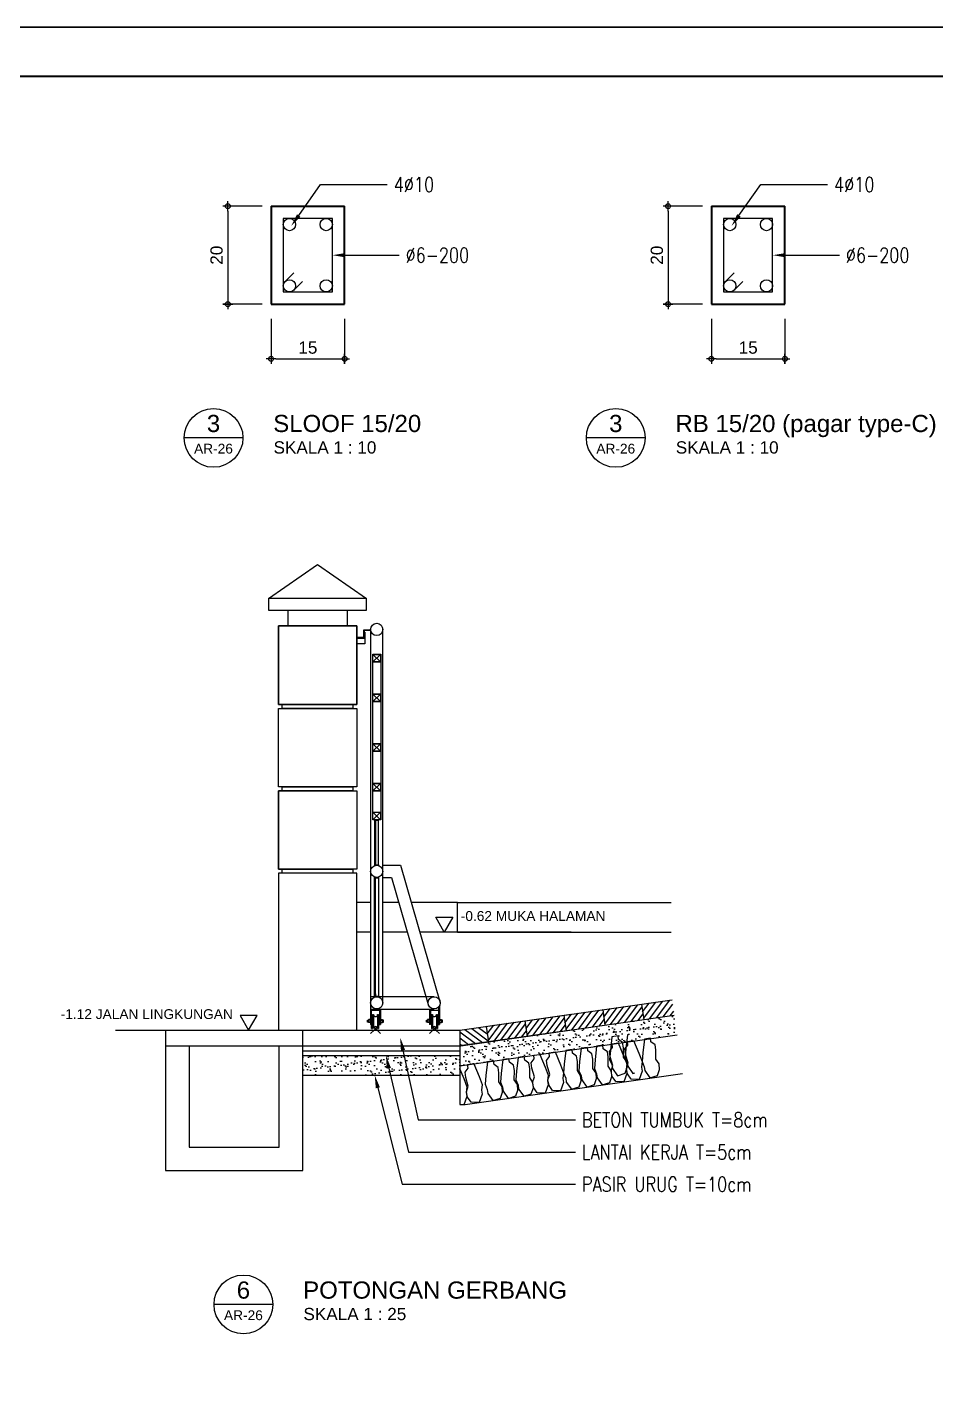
# Model space of a CAD drawing. Header units: millimetres. Extents: x -11 to 1625, y -267 to 180.
# Drawn here: x 868.33 to 886.86, y 35.3 to 63 of the extents above; entities that cross this region are included whole.
import ezdxf
from ezdxf import colors
from ezdxf.entities.mleader import LeaderData, LeaderLine
from ezdxf.enums import TextEntityAlignment as Align
from ezdxf.math import Vec2, Vec3

# ---------------------------------------------------------------- set-up
doc = ezdxf.new("R2010")
doc.units = ezdxf.units.MM
doc.linetypes.add('HIDDEN', pattern=[0.375, 0.25, -0.125])
for name, color, linetype, lineweight in [('ars', 11, 'Continuous', 5), ('ARSIR WARNA', 43, 'Continuous', 0), ('dinding', 5, 'Continuous', 15), ('GRS KOP', 1, 'Continuous', 35), ('grs-kop', 1, 'Continuous', 35), ('kop', 7, 'Continuous', 20), ('lan', 7, 'Continuous', 15), ('not', 7, 'Continuous', 20), ('TEXT KETERANGAN', 7, 'Continuous', 9), ('tul', 41, 'Continuous', 15), ('u', 6, 'Continuous', 20)]:
    doc.layers.add(name, color=color, linetype=linetype, lineweight=lineweight)
doc.layers.add('BESI', color=10, linetype='Continuous')
doc.layers.add('RAILLING', color=51, linetype='Continuous')
doc.styles.add('ATTR', font='romans.shx', dxfattribs={"width": 0.8, "height": 1.735066})
doc.styles.add('BARU', font='complex.shx')
doc.styles.add('S', font='SIMPLEX', dxfattribs={"width": 1.1})
doc.styles.get("Standard").update_dxf_attribs({"font": 'ARIALUNI.TTF'})
doc.linetypes.add('BATTING', pattern='A,0.0001,-0.1,[134,ltypeshp.shx,S=0.1,R=0,X=-0.1,Y=0],-0.2,[134,ltypeshp.shx,S=0.1,R=180,X=0.1,Y=0],-0.1', length=0.4001)
doc.dimstyles.new('SK-10', dxfattribs={"dimtxt": 0.25, "dimasz": 0.1, "dimexe": 0.1, "dimexo": 0, "dimgap": 0.1, "dimtad": 1, "dimdec": 0, "dimlfac": 10, "dimzin": 12, "dimdsep": 46, "dimtxsty": 'Standard', "dimblk": 'BULAT', "dimcen": 0.1, "dimdle": 0.1, "dimclrd": 256, "dimclre": 256, "dimclrt": 256, "dimadec": 0, "dimazin": 3, "dimtfac": 1, "dimtdec": 0, "dimtix": 1, "dimtofl": 0, "dimtmove": 0, "dimatfit": 3, "dimldrblk": 'BULAT', "dimfxl": 0, "dimtolj": 1, "dimtzin": 0, "dimlwd": -1, "dimlwe": -1, "dimarcsym": 0})

# ---------------------------------------------------------------- blocks, each defined once
blk = doc.blocks.new('kop')
at = {"layer": 'GRS KOP'}
blk.add_lwpolyline([(1, 54), (83, 54), (83, 1), (1, 1)], close=True, dxfattribs=at)
at = {"layer": 'kop', "color": 7}
for p, q in [((84, 55), (0, 55)), ((0, 0), (84, 0))]:
    blk.add_line(p, q, dxfattribs=at)
at = {"layer": 'kop', "style": 'BARU', "flags": 4}
for p, height in [((73.8, 5.4), 0.35), ((80.303, 5.382), 0.25), ((73.8, 4.9), 0.35), ((80.303, 4.882), 0.25), ((73.8, 4.4), 0.35), ((80.303, 4.382), 0.25)]:
    blk.add_attdef('-', p, '', height=height, dxfattribs=at)
at = {"layer": 'kop', "flags": 4}
for tag, p in [('AR-00', (78.057, 2.648)), ('00', (81.238, 2.647))]:
    blk.add_attdef(tag, text='', height=0.35, dxfattribs=at).set_placement(p, align=Align.MIDDLE)
blk = doc.blocks.new('PEIL')
blk.add_lwpolyline([(-0.188, 0.325), (0.188, 0.325), (0, 0)], close=True)
at = {"style": 'S', "width": 1.1, "flags": 4}
blk.add_attdef('CAT', (0.265, 0.036), '', height=0.2, dxfattribs=at)
blk = doc.blocks.new('PAGAR POT')
for p, q in [((-0.049, 3.994), (-0.117, 3.994)), ((-0.049, 3.994), (-0.117, 3.994)), ((-0.037, 3.988), (-0.117, 3.988)), ((-0.037, 3.982), (-0.117, 3.982)), ((-0.049, 4.068), (-0.049, 4)), ((0.021, 4.068), (-0.049, 4.068)), ((-0.049, 4.068), (-0.049, 4)), ((-0.049, 4), (-0.043, 4)), ((-0.049, 4), (-0.043, 4)), ((-0.043, 4.056), (-0.043, 4)), ((-0.043, 4.048), (-0.043, 4)), ((-0.037, 4.048), (-0.043, 4.048)), ((-0.037, 4.048), (-0.043, 4.048)), ((0.021, 4.062), (-0.037, 4.062)), ((-0.037, 4.048), (-0.037, 3.928)), ((0.021, 4.086), (0.021, 0.256)), ((-0.037, 3.928), (-0.117, 3.928)), ((0.061, 2.163), (0.061, 1.706)), ((0.067, 2.163), (0.067, 1.709)), ((0.061, 1.591), (0.061, 1.13)), ((0.067, 1.589), (0.067, 1.134)), ((0.021, 0.39), (0.021, 0.111)), ((0.701, 0.284), (0.701, 0.111)), ((0.711, 0.297), (0.711, 0.111)), ((0.003, 0.161), (0.001, 0.158)), ((0.001, 0.158), (0.001, 0.133)), ((0.003, 0.155), (0.001, 0.157)), ((0.003, 0.155), (0.001, 0.152)), ((0.003, 0.137), (0.001, 0.139)), ((0.003, 0.137), (0.001, 0.134)), ((0.021, 0.161), (0.003, 0.161)), ((0.021, 0.155), (0.003, 0.155)), ((0.021, 0.137), (0.003, 0.137)), ((0.021, 0.256), (0.121, 0.256)), ((0.031, 0.071), (0.031, 0.267)), ((0.031, 0.161), (0.041, 0.161)), ((0.041, 0.157), (0.031, 0.157)), ((0.041, 0.137), (0.031, 0.137)), ((0.041, 0.211), (0.051, 0.211)), ((0.041, 0.211), (0.041, 0.071)), ((0.051, 0.211), (0.051, 0.071)), ((0.091, 0.211), (0.101, 0.211)), ((0.091, 0.211), (0.091, 0.071)), ((0.101, 0.211), (0.101, 0.071)), ((0.101, 0.161), (0.111, 0.161)), ((0.111, 0.267), (0.111, 0.111)), ((0.121, 0.267), (0.121, 0.111)), ((0.121, 0.161), (0.138, 0.161)), ((0.121, 0.155), (0.138, 0.155)), ((0.121, 0.137), (0.138, 0.137)), ((0.138, 0.161), (0.141, 0.158)), ((0.138, 0.155), (0.141, 0.157)), ((0.138, 0.155), (0.141, 0.152)), ((0.138, 0.137), (0.141, 0.139)), ((0.138, 0.137), (0.141, 0.134)), ((0.141, 0.158), (0.141, 0.133)), ((0.593, 0.161), (0.591, 0.158)), ((0.591, 0.158), (0.591, 0.133)), ((0.593, 0.155), (0.591, 0.157)), ((0.593, 0.155), (0.591, 0.152)), ((0.593, 0.137), (0.591, 0.139)), ((0.593, 0.137), (0.591, 0.134)), ((0.611, 0.161), (0.593, 0.161)), ((0.611, 0.155), (0.593, 0.155)), ((0.611, 0.137), (0.593, 0.137)), ((0.611, 0.267), (0.611, 0.111)), ((0.611, 0.267), (0.611, 0.111)), ((0.621, 0.267), (0.621, 0.111)), ((0.621, 0.256), (0.701, 0.256)), ((0.621, 0.161), (0.631, 0.161)), ((0.631, 0.157), (0.621, 0.157)), ((0.631, 0.137), (0.621, 0.137)), ((0.631, 0.211), (0.641, 0.211)), ((0.631, 0.211), (0.631, 0.071)), ((0.641, 0.211), (0.641, 0.071)), ((0.681, 0.211), (0.691, 0.211)), ((0.681, 0.211), (0.681, 0.071)), ((0.691, 0.211), (0.691, 0.071)), ((0.691, 0.161), (0.701, 0.161)), ((0.711, 0.161), (0.728, 0.161)), ((0.711, 0.155), (0.728, 0.155)), ((0.711, 0.137), (0.728, 0.137)), ((0.728, 0.161), (0.731, 0.158)), ((0.728, 0.155), (0.731, 0.157)), ((0.728, 0.155), (0.731, 0.152)), ((0.728, 0.137), (0.731, 0.139)), ((0.728, 0.137), (0.731, 0.134)), ((0.731, 0.158), (0.731, 0.133)), ((0.003, 0.131), (0.001, 0.133)), ((0.021, 0.131), (0.003, 0.131)), ((0.031, 0.111), (0.021, 0.111)), ((0.031, 0.131), (0.041, 0.131)), ((0.031, 0.071), (0.041, 0.071)), ((0.071, 0.071), (0.056, 0.056)), ((0.071, 0.071), (0.086, 0.056)), ((0.091, 0.071), (0.101, 0.071)), ((0.101, 0.131), (0.111, 0.131)), ((0.111, 0.111), (0.121, 0.111)), ((0.121, 0.131), (0.138, 0.131)), ((0.138, 0.131), (0.141, 0.133)), ((0.593, 0.131), (0.591, 0.133)), ((0.611, 0.131), (0.593, 0.131)), ((0.621, 0.111), (0.611, 0.111)), ((0.621, 0.131), (0.631, 0.131)), ((0.631, 0.071), (0.641, 0.071)), ((0.661, 0.071), (0.646, 0.056)), ((0.661, 0.071), (0.676, 0.056)), ((0.681, 0.071), (0.691, 0.071)), ((0.691, 0.131), (0.701, 0.131)), ((0.701, 0.111), (0.711, 0.111)), ((0.711, 0.131), (0.728, 0.131)), ((0.728, 0.131), (0.731, 0.133))]:
    blk.add_line(p, q)
for points in [[(0.021, 4.086), (0.021, 0.329)], [(0.143, 0.329), (0.143, 4.086)], [(0.044, 3.824), (0.12, 3.749)], [(0.044, 3.749), (0.12, 3.824)], [(0.044, 3.426), (0.12, 3.351)], [(0.044, 3.351), (0.12, 3.426)], [(0.044, 2.928), (0.12, 2.853)], [(0.044, 2.853), (0.12, 2.928)], [(0.044, 2.529), (0.12, 2.454)], [(0.044, 2.454), (0.12, 2.529)], [(0.044, 2.24), (0.12, 2.165)], [(0.044, 2.165), (0.12, 2.24)], [(0.143, 1.709), (0.32, 1.71), (0.72, 0.329)], [(0.061, 0.386), (0.061, 1.591)], [(0.067, 1.589), (0.067, 0.39)], [(0.061, 0.39), (0.021, 0.39), (0.021, 0.267), (0.658, 0.267)], [(0.658, 0.39), (0.067, 0.39)], [(-0.659, 0.056), (0.894, 0.056)]]:
    blk.add_lwpolyline(points)
for points in [[(0.042, 3.827), (0.122, 3.827), (0.122, 3.747), (0.042, 3.747)], [(0.042, 3.827), (0.122, 3.827), (0.122, 2.163), (0.042, 2.163)], [(0.044, 3.824), (0.12, 3.824), (0.12, 3.749), (0.044, 3.749)], [(0.042, 3.428), (0.122, 3.428), (0.122, 3.348), (0.042, 3.348)], [(0.044, 3.426), (0.12, 3.426), (0.12, 3.351), (0.044, 3.351)], [(0.042, 2.93), (0.122, 2.93), (0.122, 2.85), (0.042, 2.85)], [(0.044, 2.928), (0.12, 2.928), (0.12, 2.853), (0.044, 2.853)], [(0.042, 2.532), (0.122, 2.532), (0.122, 2.452), (0.042, 2.452)], [(0.044, 2.529), (0.12, 2.529), (0.12, 2.454), (0.044, 2.454)], [(0.042, 2.243), (0.122, 2.243), (0.122, 2.163), (0.042, 2.163)], [(0.042, 2.243), (0.122, 2.243), (0.122, 2.163), (0.042, 2.163)], [(0.044, 2.24), (0.12, 2.24), (0.12, 2.165), (0.044, 2.165)], [(0.067, 2.163), (0.067, 2.133), (0.07, 2.133), (0.07, 2.16), (0.1, 2.16), (0.1, 2.163)], [(0.1, 2.16), (0.07, 2.16), (0.07, 1.712), (0.1, 1.712)], [(0.067, 1.709), (0.067, 1.739), (0.07, 1.739), (0.07, 1.712), (0.1, 1.712), (0.1, 1.709)], [(0.067, 1.587), (0.067, 1.557), (0.07, 1.557), (0.07, 1.584), (0.1, 1.584), (0.1, 1.587)], [(0.07, 1.584), (0.1, 1.584), (0.1, 0.393), (0.07, 0.393)], [(0.067, 0.39), (0.067, 0.42), (0.07, 0.42), (0.07, 0.393), (0.1, 0.393), (0.1, 0.39)], [(0.001, 0.136), (-0.009, 0.136), (-0.009, 0.156), (0.001, 0.156)], [(0.141, 0.136), (0.151, 0.136), (0.151, 0.156), (0.141, 0.156)], [(0.591, 0.136), (0.581, 0.136), (0.581, 0.156), (0.591, 0.156)], [(0.731, 0.136), (0.741, 0.136), (0.741, 0.156), (0.731, 0.156)]]:
    blk.add_lwpolyline(points, close=True)
at = {"lineweight": 18}
blk.add_lwpolyline([(0.143, 1.587), (0.23, 1.587), (0.599, 0.313)], dxfattribs=at)
for centre, radius in [((0.082, 4.074), 0.0613), ((0.082, 1.648), 0.0613), ((0.082, 0.329), 0.0613), ((0.658, 0.329), 0.0613), ((0.071, 0.081), 0.01), ((0.661, 0.081), 0.01)]:
    blk.add_circle(centre, radius)
for centre, radius, start, end in [((-0.049, 4), 0.006, 270, 0), ((-0.049, 4), 0.006, 270, 0), ((-0.037, 4.056), 0.006, 90, 180), ((-0.037, 4.056), 0.006, 90, 180), ((0.071, 0.211), 0.02, 180, 0), ((0.661, 0.211), 0.02, 180, 0), ((0.071, 0.071), 0.02, 0, 180), ((0.661, 0.071), 0.02, 0, 180)]:
    blk.add_arc(centre, radius, start, end)
at = {"layer": 'RAILLING', "linetype": 'HIDDEN', "ltscale": 0.05}
for points in [[(0.056, 0.056), (0, 0)], [(0.086, 0.056), (0.141, 0)], [(0.646, 0.056), (0.59, 0)], [(0.676, 0.056), (0.731, 0)]]:
    blk.add_lwpolyline(points, dxfattribs=at)
blk = doc.blocks.new('Ndtpd')
blk.add_line((0.747, 0), (-0.747, 0))
blk.add_circle((0, 0), 0.747)
at = {"flags": 4}
for tag, height, p in [('NO', 0.5, (0, 0.148)), ('NOLBR', 0.3, (0, -0.398))]:
    blk.add_attdef(tag, text='', height=height, dxfattribs=at).set_placement(p, align=Align.CENTER)
for tag, p, height in [('NDTPD', (1.516, 0.148), 0.5), ('SKALA', (1.523, -0.398), 0.3)]:
    blk.add_attdef(tag, p, '', height=height, dxfattribs=at)
blk = doc.blocks.new('BULAT')
for p, q in [((-1, 0), (1, 0)), ((0, -1), (0, 1))]:
    blk.add_line(p, q)
blk.add_circle((0, 0), 0.5)
blk = doc.blocks.new('*D2997')
at = {"layer": 'Defpoints', "color": 0}
for p in [(873.127, 59.351), (872.423, 57.351), (873.127, 57.351)]:
    blk.add_point(p, dxfattribs=at)
at = {"layer": 'u'}
for p, q in [((873.127, 59.351), (872.323, 59.351)), ((872.423, 59.251), (872.423, 57.451)), ((873.127, 57.351), (872.323, 57.351))]:
    blk.add_line(p, q, dxfattribs=at)
at = {"layer": 'u', "xscale": 0.1, "yscale": 0.1, "zscale": 0.1}
for p, rotation in [((872.423, 59.351), 90), ((872.423, 57.351), 270)]:
    blk.add_blockref('BULAT', p, dxfattribs=dict(at, rotation=rotation))
at = {"layer": 'u', "insert": (872.195, 58.351), "char_height": 0.25, "attachment_point": 5, "rotation": 90}
blk.add_mtext('\\A1;20', dxfattribs=at)
blk = doc.blocks.new('*D2998')
at = {"layer": 'Defpoints', "color": 0}
for p in [(873.305, 57.056), (874.805, 57.056), (874.805, 56.238)]:
    blk.add_point(p, dxfattribs=at)
at = {"layer": 'u'}
for p, q in [((873.305, 57.056), (873.305, 56.138)), ((874.805, 57.056), (874.805, 56.138)), ((873.405, 56.238), (874.705, 56.238))]:
    blk.add_line(p, q, dxfattribs=at)
at = {"layer": 'u', "xscale": 0.1, "yscale": 0.1, "zscale": 0.1, "rotation": 180}
blk.add_blockref('BULAT', (873.305, 56.238), dxfattribs=at)
at = {"layer": 'u', "xscale": 0.1, "yscale": 0.1, "zscale": 0.1}
blk.add_blockref('BULAT', (874.805, 56.238), dxfattribs=at)
at = {"layer": 'u', "insert": (874.055, 56.466), "char_height": 0.25, "attachment_point": 5}
blk.add_mtext('\\A1;15', dxfattribs=at)
blk = doc.blocks.new('*D3042')
at = {"layer": 'Defpoints', "color": 0}
for p in [(882.103, 59.351), (881.399, 57.351), (882.103, 57.351)]:
    blk.add_point(p, dxfattribs=at)
at = {"layer": 'u'}
for p, q in [((882.103, 59.351), (881.299, 59.351)), ((881.399, 59.251), (881.399, 57.451)), ((882.103, 57.351), (881.299, 57.351))]:
    blk.add_line(p, q, dxfattribs=at)
at = {"layer": 'u', "xscale": 0.1, "yscale": 0.1, "zscale": 0.1}
for p, rotation in [((881.399, 59.351), 90), ((881.399, 57.351), 270)]:
    blk.add_blockref('BULAT', p, dxfattribs=dict(at, rotation=rotation))
at = {"layer": 'u', "insert": (881.171, 58.351), "char_height": 0.25, "attachment_point": 5, "rotation": 90}
blk.add_mtext('\\A1;20', dxfattribs=at)
blk = doc.blocks.new('*D3043')
at = {"layer": 'Defpoints', "color": 0}
for p in [(882.282, 57.056), (883.782, 57.056), (883.782, 56.238)]:
    blk.add_point(p, dxfattribs=at)
at = {"layer": 'u'}
for p, q in [((882.282, 57.056), (882.282, 56.138)), ((883.782, 57.056), (883.782, 56.138)), ((882.382, 56.238), (883.682, 56.238))]:
    blk.add_line(p, q, dxfattribs=at)
at = {"layer": 'u', "xscale": 0.1, "yscale": 0.1, "zscale": 0.1, "rotation": 180}
blk.add_blockref('BULAT', (882.282, 56.238), dxfattribs=at)
at = {"layer": 'u', "xscale": 0.1, "yscale": 0.1, "zscale": 0.1}
blk.add_blockref('BULAT', (883.782, 56.238), dxfattribs=at)
at = {"layer": 'u', "insert": (883.032, 56.466), "char_height": 0.25, "attachment_point": 5}
blk.add_mtext('\\A1;15', dxfattribs=at)

msp = doc.modelspace()

# ---------------------------------------------------------------- hatches: boundary and pattern name
at = {"layer": 'ars'}
h = msp.add_hatch(dxfattribs=at)
h.set_pattern_fill('_USER', color=256, scale=0.1, angle=53.13010235, style=0, pattern_type=0)
h.set_pattern_definition([(53.1301, (818.12161, -7.53123), (-0.08, 0.06), [])])
h.paths.add_polyline_path([(880.1113719, 42.6516384), (880.066117, 42.9684222), (879.2741574, 42.8552852), (879.3194123, 42.5385013)])
h = msp.add_hatch(dxfattribs=at)
h.set_pattern_fill('_USER', color=256, scale=0.1, angle=53.13010235, style=0, pattern_type=0)
h.set_pattern_definition([(53.1301, (818.91357, -7.41809), (-0.08, 0.06), [])])
h.paths.add_polyline_path([(880.8580766, 43.0815593), (880.066117, 42.9684222), (880.1113719, 42.6516384), (880.9033315, 42.7647755)])
h = msp.add_hatch(dxfattribs=at)
h.set_pattern_fill('_USER', color=256, scale=0.1, angle=53.13010235, style=0, pattern_type=0)
h.set_pattern_definition([(53.1301, (819.70553, -7.30495), (-0.08, 0.06), [])])
h.paths.add_polyline_path([(881.5258312, 42.853704), (881.4805763, 43.1704879), (880.8580766, 43.0815593), (880.9033315, 42.7647755)])
h = msp.add_hatch(dxfattribs=at)
h.set_pattern_fill('AR-SAND', color=256, scale=0.004, style=0)
h.set_pattern_definition([(37.5, (877.15355, 41.83234), (-0.0064, 0.1957653), [0, -0.154432, 0, -0.17272, 0, -0.1651]), (7.5, (877.15355, 41.83234), (0.17981, 0.28673), [0, -0.083312, 0, -0.139192, 0, -0.05334]), (327.5, (877.02858, 41.83234), (0.316397, 0.000575), [0, -0.0508, 0, -0.18288, 0, -0.23876]), (317.5, (877.02858, 41.83234), (0.305423, 0.089172), [0, -0.0254, 0, -0.119888, 0, -0.13716])])
h.paths.add_polyline_path([(881.2285256, 42.4071708), (881.2294527, 42.4149917), (881.3539953, 42.4325924), (881.3550339, 42.4252434), (881.5419662, 42.451948), (881.5428353, 42.4592795), (881.581399, 42.4647295), (881.5258312, 42.853704), (877.1762933, 42.2323415), (877.1535516, 42.2323415), (877.1535516, 41.8323415), (877.2047204, 41.8323415), (877.3135323, 41.847886), (877.3131793, 41.8503837), (877.4377219, 41.8679842), (877.4386586, 41.8657612), (877.717002, 41.9055246), (877.7172345, 41.9074855), (877.8417771, 41.9250862), (877.8420176, 41.9233839), (878.0304427, 41.9503018), (878.0306171, 41.9517734), (878.1551597, 41.9693741), (878.1553336, 41.9681434), (878.3438833, 41.995079), (878.3439997, 41.9960613), (878.4685423, 42.013662), (878.4686496, 42.0129028), (878.6598119, 42.0402117), (878.6597453, 42.0406832), (878.7842879, 42.0582837), (878.784403, 42.0580104), (878.9731279, 42.0849711), (878.9723553, 42.090438), (879.0968979, 42.1080385), (879.0990384, 42.1029583), (879.3160435, 42.1339591), (879.3166523, 42.1390946), (879.4411949, 42.1566954), (879.4418678, 42.1519339), (879.6294841, 42.1787363), (879.6300349, 42.1833825), (879.7545775, 42.2009833), (879.7551837, 42.1966934), (879.9429248, 42.2235135), (879.9434175, 42.2276704), (880.0679601, 42.2452711), (880.0684997, 42.2414528), (880.259662, 42.2687617), (880.2591631, 42.2722924), (880.3837057, 42.2898929), (880.3850611, 42.2866759), (880.572978, 42.3135211), (880.5717731, 42.3220471), (880.6963157, 42.3396476), (880.6996965, 42.3316238), (880.915085, 42.3623936), (880.9160701, 42.3707038), (881.0406127, 42.3883045), (881.0417179, 42.380484)])
h = msp.add_hatch(dxfattribs=at)
h.set_pattern_fill('_USER', color=256, scale=0.1, angle=53.13010235, style=0, pattern_type=0)
h.set_pattern_definition([(53.1301, (816.53769, -7.7575), (-0.08, 0.06), [])])
h.paths.add_polyline_path([(878.5274526, 42.4253642), (878.4821978, 42.7421481), (877.6902382, 42.629011), (877.735493, 42.3122271)])
h = msp.add_hatch(dxfattribs=at)
h.set_pattern_fill('_USER', color=256, scale=0.1, angle=53.13010235, style=0, pattern_type=0)
h.set_pattern_definition([(53.1301, (817.32965, -7.64436), (-0.08, 0.06), [])])
h.paths.add_polyline_path([(879.2741574, 42.8552852), (878.4821978, 42.7421481), (878.5274526, 42.4253642), (879.3194123, 42.5385013)])
h = msp.add_hatch(dxfattribs=at)
h.set_pattern_fill('_USER', color=256, scale=0.1, angle=53.13010235, style=0, pattern_type=0)
h.set_pattern_definition([(143.1301, (950.50491, 11.38067), (0.06, 0.08), [])])
h.paths.add_polyline_path([(877.1535516, 42.5523415), (877.1535516, 42.2355576), (877.735493, 42.3122271), (877.6902382, 42.629011)])
h = msp.add_hatch(dxfattribs=at)
h.set_pattern_fill('AR-SAND', color=256, scale=0.004, style=0)
h.set_pattern_definition([(37.5, (875.15355, 41.63234), (-0.0064, 0.195765), [0, -0.154432, 0, -0.17272, 0, -0.1651]), (7.5, (875.15355, 41.63234), (0.17981, 0.28673), [0, -0.083312, 0, -0.139192, 0, -0.05334]), (327.5, (875.02858, 41.63234), (0.316397, 0.000575), [0, -0.0508, 0, -0.18288, 0, -0.23876]), (317.5, (875.02858, 41.63234), (0.305423, 0.089172), [0, -0.0254, 0, -0.119888, 0, -0.13716])])
h.paths.add_polyline_path([(877.1535516, 41.6323415), (877.1535516, 42.0323415), (873.9535516, 42.0323415), (873.9535516, 41.6323415)])

# ---------------------------------------------------------------- linework, layer by layer
for points in [[(875.3340986, 45.1523415), (875.0535516, 45.1523415)], [(875.90885, 45.1523415), (875.5831795, 45.1523415)], [(877.1094648, 45.1523415), (876.1629674, 45.1523415)], [(877.1094648, 44.5523415), (877.1094648, 45.1523415), (881.4609487, 45.1523415)], [(875.3340986, 44.5523415), (875.0535516, 44.5523415)], [(876.0824676, 44.5523415), (875.5831795, 44.5523415)], [(879.4245442, 44.5523415), (876.336585, 44.5523415)], [(877.1094648, 44.5523415), (881.4609487, 44.5523415)], [(877.1535516, 42.5523415), (879.4245442, 42.876769)], [(877.1535516, 42.5523415), (877.1535516, 41.0323416)], [(877.1535516, 41.8323415), (877.2047204, 41.8323415), (881.5823997, 42.4577242)], [(873.9535516, 42.0323415), (877.1535516, 42.0323415)], [(873.9535516, 41.6323415), (877.1535516, 41.6323415)], [(877.1535516, 41.0323416), (877.2615747, 41.0323416), (881.6955368, 41.6657647)]]:
    msp.add_lwpolyline(points)
at = {"layer": 'ars', "linetype": 'BATTING', "ltscale": 0.225}
msp.add_lwpolyline([(873.9535516, 42.1323415), (877.1535516, 42.1323415)], dxfattribs=at)
at = {"layer": 'ARSIR WARNA'}
for points in [[(880.2554881, 42.4149918), (880.2221848, 42.1340431), (880.2082481, 41.9562402), (880.2518934, 41.8498071), (880.2632109, 41.7697238), (880.3674334, 41.6228628), (880.5227096, 41.6724714), (880.5643776, 41.7943233), (880.5553752, 41.9056523), (880.4893331, 42.0038793), (880.4898015, 42.1916049), (880.4730181, 42.2984732), (880.3904213, 42.3590679), (880.3800306, 42.4325924), (880.2554881, 42.4149917)], [(880.5688707, 42.4592797), (880.5355674, 42.178331), (880.5216307, 42.0005281), (880.565276, 41.894095), (880.5765935, 41.8140117), (880.680816, 41.6671507), (880.7196038, 41.6795429)], [(880.6074343, 42.4647295), (880.5688707, 42.4592795)], [(880.9160701, 42.3707039), (880.8827669, 42.0897552), (880.8688302, 41.9119524), (880.9124754, 41.8055192), (880.9237929, 41.7254359), (881.0280154, 41.5785749), (881.1832916, 41.6281835), (881.2249596, 41.7500354), (881.2159572, 41.8613644), (881.1499152, 41.9595914), (881.1503836, 42.147317), (881.1336002, 42.2541853), (881.0510033, 42.31478), (881.0406127, 42.3883045), (880.9160701, 42.3707038)], [(879.0968978, 42.1080386), (879.2067505, 41.847321), (879.2694123, 41.6803432), (879.25697, 41.5659837), (879.2682875, 41.4859004), (879.2088432, 41.3159096), (879.0459009, 41.3205469), (878.9720983, 41.4260803), (878.9498978, 41.535544), (878.9861339, 41.6482252), (878.9336632, 41.8284694), (878.9201751, 41.9358033), (878.9827459, 42.0169135), (878.9723553, 42.090438), (879.0968979, 42.1080385)], [(879.3166523, 42.1390948), (879.2833491, 41.858146), (879.2694123, 41.6803432), (879.3130576, 41.5739101), (879.3243751, 41.4938268), (879.4285976, 41.3469658), (879.5838738, 41.3965743), (879.6255418, 41.5184263), (879.6165394, 41.6297552), (879.5504974, 41.7279822), (879.5509658, 41.9157079), (879.5341824, 42.0225761), (879.4515855, 42.0831709), (879.4411949, 42.1566954), (879.3166523, 42.1390946)], [(879.6300349, 42.1833826), (879.5967317, 41.9024339), (879.582795, 41.7246311), (879.6264402, 41.618198), (879.6377578, 41.5381147), (879.7419802, 41.3912537), (879.8972564, 41.4408622), (879.9389244, 41.5627142), (879.929922, 41.6740431), (879.86388, 41.7722701), (879.8643484, 41.9599958), (879.847565, 42.066864), (879.7649681, 42.1274588), (879.7545775, 42.2009833), (879.6300349, 42.1833825)], [(879.9434175, 42.2276705), (879.9101143, 41.9467218), (879.8961776, 41.768919), (879.9398228, 41.6624859), (879.9511404, 41.5824026), (880.0553628, 41.4355416), (880.210639, 41.4851501), (880.252307, 41.6070021), (880.2433046, 41.718331), (880.1772626, 41.816558), (880.177731, 42.0042836), (880.1609476, 42.1111519), (880.0783507, 42.1717467), (880.0679601, 42.2452711), (879.9434175, 42.2276704)], [(880.3837056, 42.289893), (880.4935583, 42.0291754), (880.5562201, 41.8621976), (880.5437778, 41.747838), (880.5550953, 41.6677548), (880.495651, 41.497764), (880.3327086, 41.5024012), (880.2589061, 41.6079347), (880.2367056, 41.7173984), (880.2729417, 41.8300796), (880.220471, 42.0103237), (880.2069829, 42.1176577), (880.2695537, 42.1987679), (880.2591631, 42.2722924), (880.3837057, 42.2898929)], [(880.6963156, 42.3396477), (880.8061683, 42.0789301), (880.8688302, 41.9119524), (880.8563878, 41.7975928), (880.8677053, 41.7175095), (880.808261, 41.5475188), (880.6453187, 41.552156), (880.5715161, 41.6576894), (880.5493156, 41.7671532), (880.5855517, 41.8798343), (880.533081, 42.0600785), (880.5195929, 42.1674125), (880.5821637, 42.2485227), (880.5717731, 42.3220471), (880.6963157, 42.3396476)], [(877.4377219, 41.8679843), (877.5475745, 41.6072667), (877.6102364, 41.4402889), (877.597794, 41.3259294), (877.6091115, 41.2458461), (877.5496672, 41.0758554), (877.3867249, 41.0804926), (877.3129223, 41.186026), (877.2907218, 41.2954898), (877.3269579, 41.4081709), (877.2744872, 41.5884151), (877.2609991, 41.695749), (877.3235699, 41.7768592), (877.3131793, 41.8503837), (877.4377219, 41.8679842)], [(877.7172345, 41.9074856), (877.6839313, 41.6265369), (877.6699945, 41.4487341), (877.7136398, 41.3423009), (877.7249573, 41.2622177), (877.8291798, 41.1153567), (877.984456, 41.1649652), (878.026124, 41.2868172), (878.0171216, 41.3981461), (877.9510796, 41.4963731), (877.9515479, 41.6840987), (877.9347646, 41.790967), (877.8521677, 41.8515618), (877.8417771, 41.9250862), (877.7172345, 41.9074855)], [(878.0306171, 41.9517735), (877.9973139, 41.6708248), (877.9833771, 41.493022), (878.0270224, 41.3865888), (878.0383399, 41.3065056), (878.1425624, 41.1596446), (878.2978386, 41.2092531), (878.3395066, 41.3311051), (878.3305042, 41.442434), (878.2644622, 41.540661), (878.2649306, 41.7283866), (878.2481472, 41.8352549), (878.1655503, 41.8958497), (878.1551597, 41.9693741), (878.0306171, 41.9517734)], [(878.3439997, 41.9960614), (878.3106965, 41.7151127), (878.2967598, 41.5373099), (878.340405, 41.4308767), (878.3517226, 41.3507934), (878.455945, 41.2039324), (878.6112212, 41.253541), (878.6528892, 41.3753929), (878.6438868, 41.4867219), (878.5778448, 41.5849489), (878.5783132, 41.7726745), (878.5615298, 41.8795428), (878.4789329, 41.9401375), (878.4685423, 42.013662), (878.3439997, 41.9960613)], [(878.7842878, 42.0582838), (878.8941405, 41.7975662), (878.9568023, 41.6305885), (878.94436, 41.5162289), (878.9556775, 41.4361456), (878.8962332, 41.2661549), (878.7332908, 41.2707921), (878.6594883, 41.3763255), (878.6372878, 41.4857893), (878.6735238, 41.5984704), (878.6210532, 41.7787146), (878.6075651, 41.8860486), (878.6701359, 41.9671588), (878.6597453, 42.0406832), (878.7842879, 42.0582837)], [(877.1535516, 41.7543656), (877.2341919, 41.5629788), (877.2968538, 41.396001), (877.2844114, 41.2816415), (877.2957289, 41.2015582), (877.2362846, 41.0315675), (877.1535516, 41.033922)]]:
    msp.add_lwpolyline(points, dxfattribs=at)
at = {"layer": 'dinding'}
for p, q in [((873.2535516, 51.3523415), (874.2535516, 52.0451602)), ((874.2535516, 52.0451602), (875.2535516, 51.3523415))]:
    msp.add_line(p, q, dxfattribs=at)
for points in [[(873.2535516, 51.1123415), (875.2535516, 51.1123415), (875.2535516, 51.3523415), (873.2535516, 51.3523415)], [(873.6535516, 51.1123415), (874.8535516, 51.1123415), (874.8535516, 50.7923415), (873.6535516, 50.7923415)], [(875.0535516, 49.1923415), (873.4535516, 49.1923415), (873.4535516, 50.7923415), (875.0535516, 50.7923415)], [(875.0535516, 47.5123415), (873.4535516, 47.5123415), (873.4535516, 49.1123415), (875.0535516, 49.1123415)], [(874.9735516, 49.1123415), (873.5335516, 49.1123415), (873.5335516, 49.1923415), (874.9735516, 49.1923415)], [(875.0535516, 45.8323415), (873.4535516, 45.8323415), (873.4535516, 47.4323415), (875.0535516, 47.4323415)], [(874.9735516, 47.4323415), (873.5335516, 47.4323415), (873.5335516, 47.5123415), (874.9735516, 47.5123415)], [(873.4535516, 42.5523415), (875.0535516, 42.5523415), (875.0535516, 45.7523415), (873.4535516, 45.7523415)], [(874.9735516, 45.7523415), (873.5335516, 45.7523415), (873.5335516, 45.8323415), (874.9735516, 45.8323415)]]:
    msp.add_lwpolyline(points, close=True, dxfattribs=at)
for points in [[(874.5535516, 49.1923415), (875.0535516, 49.1923415), (875.0535516, 50.7923415), (873.4535516, 50.7923415), (873.4535516, 49.1923415), (873.9535516, 49.1923415)], [(874.3735516, 49.1923415), (875.0535516, 49.1923415), (875.0535516, 50.7923415), (873.4535516, 50.7923415), (873.4535516, 49.1923415), (874.1335516, 49.1923415)], [(874.1335516, 47.4323415), (873.4535516, 47.4323415), (873.4535516, 45.8323415), (873.9530981, 45.8323415)], [(870.1305506, 42.5523415), (872.3535516, 42.5523415), (875.1535516, 42.5523415), (877.1535516, 42.5523415), (881.4805763, 43.1704879)], [(871.1535516, 42.2323415), (875.1535516, 42.2323415), (877.1762933, 42.2323415), (881.5258312, 42.853704)], [(871.1535516, 42.5523415), (871.1535516, 39.6883415), (873.9535516, 39.6883415), (873.9535516, 42.5523415)], [(871.6335516, 42.2323415), (871.6335516, 40.1683415), (873.4735516, 40.1683415), (873.4735516, 42.2323415)]]:
    msp.add_lwpolyline(points, dxfattribs=at)
at = {"layer": 'grs-kop'}
for p, q in [((873.3051814, 59.3510652), (873.3051814, 57.3510652)), ((873.3051814, 59.3510652), (874.8051814, 59.3510652)), ((874.8051814, 57.3510652), (874.8051814, 59.3510652)), ((882.2815481, 59.3510652), (882.2815481, 57.3510652)), ((882.2815481, 59.3510652), (883.7815481, 59.3510652)), ((883.7815481, 57.3510652), (883.7815481, 59.3510652)), ((873.3051814, 57.3510652), (874.8051814, 57.3510652)), ((882.2815481, 57.3510652), (883.7815481, 57.3510652))]:
    msp.add_line(p, q, dxfattribs=at)
at = {"layer": 'lan'}
for p, q in [((880.066117, 42.9684222), (880.1113719, 42.6516384)), ((880.066117, 42.9684222), (880.1113719, 42.6516384)), ((880.8580766, 43.0815593), (880.9033315, 42.7647755)), ((880.8580766, 43.0815593), (880.9033315, 42.7647755)), ((878.4821978, 42.7421481), (878.5274526, 42.4253642)), ((878.4821978, 42.7421481), (878.5274526, 42.4253642)), ((879.2741574, 42.8552852), (879.3194123, 42.5385013)), ((879.2741574, 42.8552852), (879.3194123, 42.5385013)), ((879.4245442, 42.5535202), (877.1988065, 42.2355576)), ((877.6902382, 42.629011), (877.735493, 42.3122271))]:
    msp.add_line(p, q, dxfattribs=at)
at = {"layer": 'tul'}
for p, q in [((873.591793, 57.8144536), (873.7685697, 57.9912303)), ((882.5681597, 57.8144536), (882.7449364, 57.9912303)), ((873.7685697, 57.6376769), (873.9453464, 57.8144536)), ((882.7449364, 57.6376769), (882.9217131, 57.8144536))]:
    msp.add_line(p, q, dxfattribs=at)
for points in [[(873.5551814, 57.6010652), (874.5551814, 57.6010652), (874.5551814, 59.1010652), (873.5551814, 59.1010652)], [(882.5315481, 57.6010652), (883.5315481, 57.6010652), (883.5315481, 59.1010652), (882.5315481, 59.1010652)]]:
    msp.add_lwpolyline(points, close=True, dxfattribs=at)
for centre in [(873.6801814, 58.9760652), (874.4301814, 58.9760652), (882.6565481, 58.9760652), (883.4065481, 58.9760652), (873.6801814, 57.7260652), (874.4301814, 57.7260652), (882.6565481, 57.7260652), (883.4065481, 57.7260652)]:
    msp.add_circle(centre, 0.125, dxfattribs=at)

# ---------------------------------------------------------------- block references
at = {"layer": 'BESI', "xscale": 2.03295269768366, "yscale": 2.03295269768366, "zscale": 2.03295269768366}
msp.add_blockref('PAGAR POT', (875.2919947, 42.4390843), dxfattribs=at)
at = {"layer": 'kop'}
for p in [(827.2141618, 63), (827.2141618, 8)]:
    msp.add_blockref('kop', p, dxfattribs=at)
at = {"layer": 'not'}
ref = msp.add_blockref('Ndtpd', (872.1321853, 54.626818), dxfattribs=dict(at, xscale=0.803212851405533, yscale=0.8032128514056467, zscale=0.8032128514056226))
ref.add_attrib('NO', '3', dxfattribs={"layer": '0', "height": 0.35, "flags": 4}).set_placement((872.1318581, 54.7453439), align=Align.CENTER)
ref.add_attrib('NDTPD', 'SLOOF 15/20', (873.3498699, 54.7453439), dxfattribs={"layer": '0', "height": 0.35, "flags": 4})
ref.add_attrib('NOLBR', 'AR-26', dxfattribs={"layer": '0', "height": 0.2, "flags": 4}).set_placement((872.1318581, 54.3068481), align=Align.CENTER)
ref.add_attrib('SKALA', 'SKALA 1 : 10', (873.35567, 54.3068481), dxfattribs={"layer": '0', "height": 0.25, "flags": 4})
ref = msp.add_blockref('Ndtpd', (880.3330699, 54.626818), dxfattribs=dict(at, xscale=0.803212851405533, yscale=0.8032128514056467, zscale=0.8032128514056226))
ref.add_attrib('NO', '3', dxfattribs={"layer": '0', "height": 0.35, "flags": 4}).set_placement((880.3327427, 54.7453439), align=Align.CENTER)
ref.add_attrib('NDTPD', 'RB 15/20 (pagar type-C)', (881.5507546, 54.7453439), dxfattribs={"layer": '0', "height": 0.35, "flags": 4})
ref.add_attrib('NOLBR', 'AR-26', dxfattribs={"layer": '0', "height": 0.2, "flags": 4}).set_placement((880.3327427, 54.3068481), align=Align.CENTER)
ref.add_attrib('SKALA', 'SKALA 1 : 10', (881.5565546, 54.3068481), dxfattribs={"layer": '0', "height": 0.25, "flags": 4})
ref = msp.add_blockref('PEIL', (876.8375785, 44.5523415), dxfattribs=dict(at, xscale=0.9237604307036236, yscale=0.9237604307033962, zscale=0.9237604307034012))
ref.add_attrib('CAT', '-0.62 MUKA HALAMAN', (877.172974, 44.7786475), dxfattribs={"layer": '0', "height": 0.2, "flags": 4})
ref = msp.add_blockref('PEIL', (872.8479309, 42.5523415), dxfattribs=dict(at, xscale=-0.9237604307036236, yscale=0.9237604307033962, zscale=0.9237604307034012))
ref.add_attrib('CAT', '-1.12 JALAN LINGKUNGAN', (869.0167646, 42.7786475), dxfattribs={"layer": '0', "height": 0.2, "flags": 4})
ref = msp.add_blockref('Ndtpd', (872.7419539, 36.9588552), dxfattribs=dict(at, xscale=0.803212851405533, yscale=0.8032128514056467, zscale=0.8032128514056226))
ref.add_attrib('NO', '6', dxfattribs={"layer": '0', "height": 0.35, "flags": 4}).set_placement((872.7416267, 37.077381), align=Align.CENTER)
ref.add_attrib('NDTPD', 'POTONGAN GERBANG', (873.9596385, 37.077381), dxfattribs={"layer": '0', "height": 0.35, "flags": 4})
ref.add_attrib('NOLBR', 'AR-26', dxfattribs={"layer": '0', "height": 0.2, "flags": 4}).set_placement((872.7416267, 36.6388853), align=Align.CENTER)
ref.add_attrib('SKALA', 'SKALA 1 : 25', (873.9654386, 36.6388853), dxfattribs={"layer": '0', "height": 0.25, "flags": 4})

# ---------------------------------------------------------------- dimensions: what is measured, and where the dimension line sits
at = {"layer": 'u'}
for base, p1, p2, picture, middle in [((872.4228065, 57.3510652), (873.1265913, 59.3510652), (873.1265913, 57.3510652), '*D2997', (872.1950779, 58.3510652)), ((881.3991731, 57.3510652), (882.102958, 59.3510652), (882.102958, 57.3510652), '*D3042', (881.1714446, 58.3510652))]:
    dim = msp.add_linear_dim(base=base, p1=p1, p2=p2, angle=90, dimstyle='SK-10', dxfattribs=at)
    dim.commit()
    dim.dimension.update_dxf_attribs({"geometry": picture, "text_midpoint": middle})
for base, p1, p2, picture, middle in [((874.8051814, 56.2379527), (873.3051814, 57.056052), (874.8051814, 57.056052), '*D2998', (874.0551814, 56.2379527)), ((883.7815481, 56.2379527), (882.2815481, 57.056052), (883.7815481, 57.056052), '*D3043', (883.0315481, 56.2379527))]:
    dim = msp.add_linear_dim(base=base, p1=p1, p2=p2, dimstyle='SK-10', dxfattribs=at)
    dim.commit()
    dim.dimension.update_dxf_attribs({"geometry": picture, "text_midpoint": middle, "dimtype": 160})

# ---------------------------------------------------------------- leaders
at = {"layer": 'TEXT KETERANGAN'}
ml = msp.add_multileader_mtext('Standard', dxfattribs=at)
ml.set_content('{\\C90;4%%C10}', color=256, style='ATTR')
ml.set_leader_properties()
ml.build(insert=Vec2(0, 0))
ml.multileader.update_dxf_attribs({"text_left_attachment_type": 2, "text_right_attachment_type": 2, "dogleg_length": 2.367, "arrow_head_size": 0.2637542})
ctx = ml.context
ctx.base_point, ctx.char_height, ctx.arrow_head_size, ctx.landing_gap_size, ctx.plane_origin = Vec3(875.6753055, 59.7913213), 0.3, 0.2637542, 0.1318771, Vec3(876.6504961, 61.3746478)
ctx.left_attachment, ctx.right_attachment = 2, 2
notes = []
notes.append((ctx, [(0, (1, 1, 0), (874.3145985, 59.7913213), (1, 0), 1.360707, [(0, [(873.7159108, 58.9443876)], 0, [])])]))
ctx.mtext.insert, ctx.mtext.flow_direction = Vec3(875.8071827, 59.9413213), 5
ml = msp.add_multileader_mtext('Standard', dxfattribs=at)
ml.set_content('{\\C90;4%%C10}', color=256, style='ATTR')
ml.set_leader_properties()
ml.build(insert=Vec2(0, 0))
ml.multileader.update_dxf_attribs({"text_left_attachment_type": 2, "text_right_attachment_type": 2, "dogleg_length": 2.367, "arrow_head_size": 0.2637542})
ctx = ml.context
ctx.base_point, ctx.char_height, ctx.arrow_head_size, ctx.landing_gap_size, ctx.plane_origin = Vec3(884.6516722, 59.7913213), 0.3, 0.2637542, 0.1318771, Vec3(885.6268628, 61.3746478)
ctx.left_attachment, ctx.right_attachment = 2, 2
notes.append((ctx, [(0, (1, 1, 0), (883.2909652, 59.7913213), (1, 0), 1.360707, [(0, [(882.6922775, 58.9443876)], 0, [])])]))
ctx.mtext.insert, ctx.mtext.flow_direction = Vec3(884.7835494, 59.9413213), 5
ml = msp.add_multileader_mtext('Standard', dxfattribs=at)
ml.set_content('{\\C90;%%C6-200}', color=256, style='ATTR')
ml.set_leader_properties()
ml.build(insert=Vec2(0, 0))
ml.multileader.update_dxf_attribs({"text_left_attachment_type": 2, "text_right_attachment_type": 2, "dogleg_length": 2.367, "arrow_head_size": 0.2637542})
ctx = ml.context
ctx.base_point, ctx.char_height, ctx.arrow_head_size, ctx.landing_gap_size, ctx.plane_origin = Vec3(875.9158884, 58.3510652), 0.3, 0.2637542, 0.1318771, Vec3(876.8808765, 59.2551996)
ctx.left_attachment, ctx.right_attachment = 2, 2
notes.append((ctx, [(0, (1, 1, 0), (875.2309322, 58.3510652), (1, 0), 0.6849562, [(0, [(874.5551814, 58.3510652)], 0, [])])]))
ctx.mtext.insert, ctx.mtext.flow_direction = Vec3(876.0477655, 58.5010652), 5
ml = msp.add_multileader_mtext('Standard', dxfattribs=at)
ml.set_content('{\\C90;%%C6-200}', color=256, style='ATTR')
ml.set_leader_properties()
ml.build(insert=Vec2(0, 0))
ml.multileader.update_dxf_attribs({"text_left_attachment_type": 2, "text_right_attachment_type": 2, "dogleg_length": 2.367, "arrow_head_size": 0.2637542})
ctx = ml.context
ctx.base_point, ctx.char_height, ctx.arrow_head_size, ctx.landing_gap_size, ctx.plane_origin = Vec3(884.8922551, 58.3510652), 0.3, 0.2637542, 0.1318771, Vec3(885.8572432, 59.2551996)
ctx.left_attachment, ctx.right_attachment = 2, 2
notes.append((ctx, [(0, (1, 1, 0), (884.2072989, 58.3510652), (1, 0), 0.6849562, [(0, [(883.5315481, 58.3510652)], 0, [])])]))
ctx.mtext.insert, ctx.mtext.flow_direction = Vec3(885.0241322, 58.5010652), 5
ml = msp.add_multileader_mtext('Standard', dxfattribs=at)
ml.set_content('{\\C90;BETON TUMBUK T=8cm}', color=256, style='ATTR')
ml.set_leader_properties()
ml.build(insert=Vec2(0, 0))
ml.multileader.update_dxf_attribs({"text_left_attachment_type": 2, "text_right_attachment_type": 2, "dogleg_length": 2.367, "arrow_head_size": 0.2637542})
ctx = ml.context
ctx.base_point, ctx.char_height, ctx.arrow_head_size, ctx.landing_gap_size, ctx.plane_origin = Vec3(879.5110322, 40.724624), 0.3, 0.2637542, 0.1318771, Vec3(879.8056537, 41.4068893)
ctx.left_attachment, ctx.right_attachment = 2, 2
notes.append((ctx, [(0, (1, 1, 0), (876.3069302, 40.724624), (1, 0), 3.204102, [(0, [(875.938393, 42.399494)], 0, [])])]))
ctx.mtext.insert, ctx.mtext.flow_direction = Vec3(879.6429093, 40.874624), 5
ml = msp.add_multileader_mtext('Standard', dxfattribs=at)
ml.set_content('{\\C90;LANTAI KERJA T=5cm}', color=256, style='ATTR')
ml.set_leader_properties()
ml.build(insert=Vec2(0, 0))
ml.multileader.update_dxf_attribs({"text_left_attachment_type": 2, "text_right_attachment_type": 2, "dogleg_length": 2.367, "arrow_head_size": 0.2637542})
ctx = ml.context
ctx.base_point, ctx.char_height, ctx.arrow_head_size, ctx.landing_gap_size, ctx.plane_origin = Vec3(879.5110322, 40.0667062), 0.3, 0.2637542, 0.1318771, Vec3(879.8056537, 40.7489714)
ctx.left_attachment, ctx.right_attachment = 2, 2
notes.append((ctx, [(0, (1, 1, 0), (876.1051108, 40.0667062), (1, 0), 3.4059214, [(0, [(875.6473594, 42.0323415)], 0, [])])]))
ctx.mtext.insert, ctx.mtext.flow_direction = Vec3(879.6429093, 40.2167062), 5
ml = msp.add_multileader_mtext('Standard', dxfattribs=at)
ml.set_content('{\\C90;PASIR URUG T=10cm}', color=256, style='ATTR')
ml.set_leader_properties()
ml.build(insert=Vec2(0, 0))
ml.multileader.update_dxf_attribs({"text_left_attachment_type": 2, "text_right_attachment_type": 2, "dogleg_length": 2.367, "arrow_head_size": 0.2637542})
ctx = ml.context
ctx.base_point, ctx.char_height, ctx.arrow_head_size, ctx.landing_gap_size, ctx.plane_origin = Vec3(879.5110322, 39.4087883), 0.3, 0.2637542, 0.1318771, Vec3(879.8056537, 40.0910535)
ctx.left_attachment, ctx.right_attachment = 2, 2
notes.append((ctx, [(0, (1, 1, 0), (875.9752573, 39.4087883), (1, 0), 3.5357749, [(0, [(875.4185681, 41.6323415)], 0, [])])]))
ctx.mtext.insert, ctx.mtext.flow_direction = Vec3(879.6429093, 39.5587883), 5
for ctx, leaders in notes:
    for number, flags, end, landing, length, lines in leaders:
        leader = LeaderData()
        leader.index, (leader.has_last_leader_line, leader.has_dogleg_vector, leader.attachment_direction) = number, flags
        leader.last_leader_point, leader.dogleg_vector, leader.dogleg_length = Vec3(end), Vec3(landing), length
        for number, points, colour, breaks in lines:
            line = LeaderLine()
            line.index, line.vertices, line.color, line.breaks = number, Vec3.list(points), colors.encode_raw_color(colour), breaks
            leader.lines.append(line)
        ctx.leaders.append(leader)

doc.saveas('drawing.dxf')
